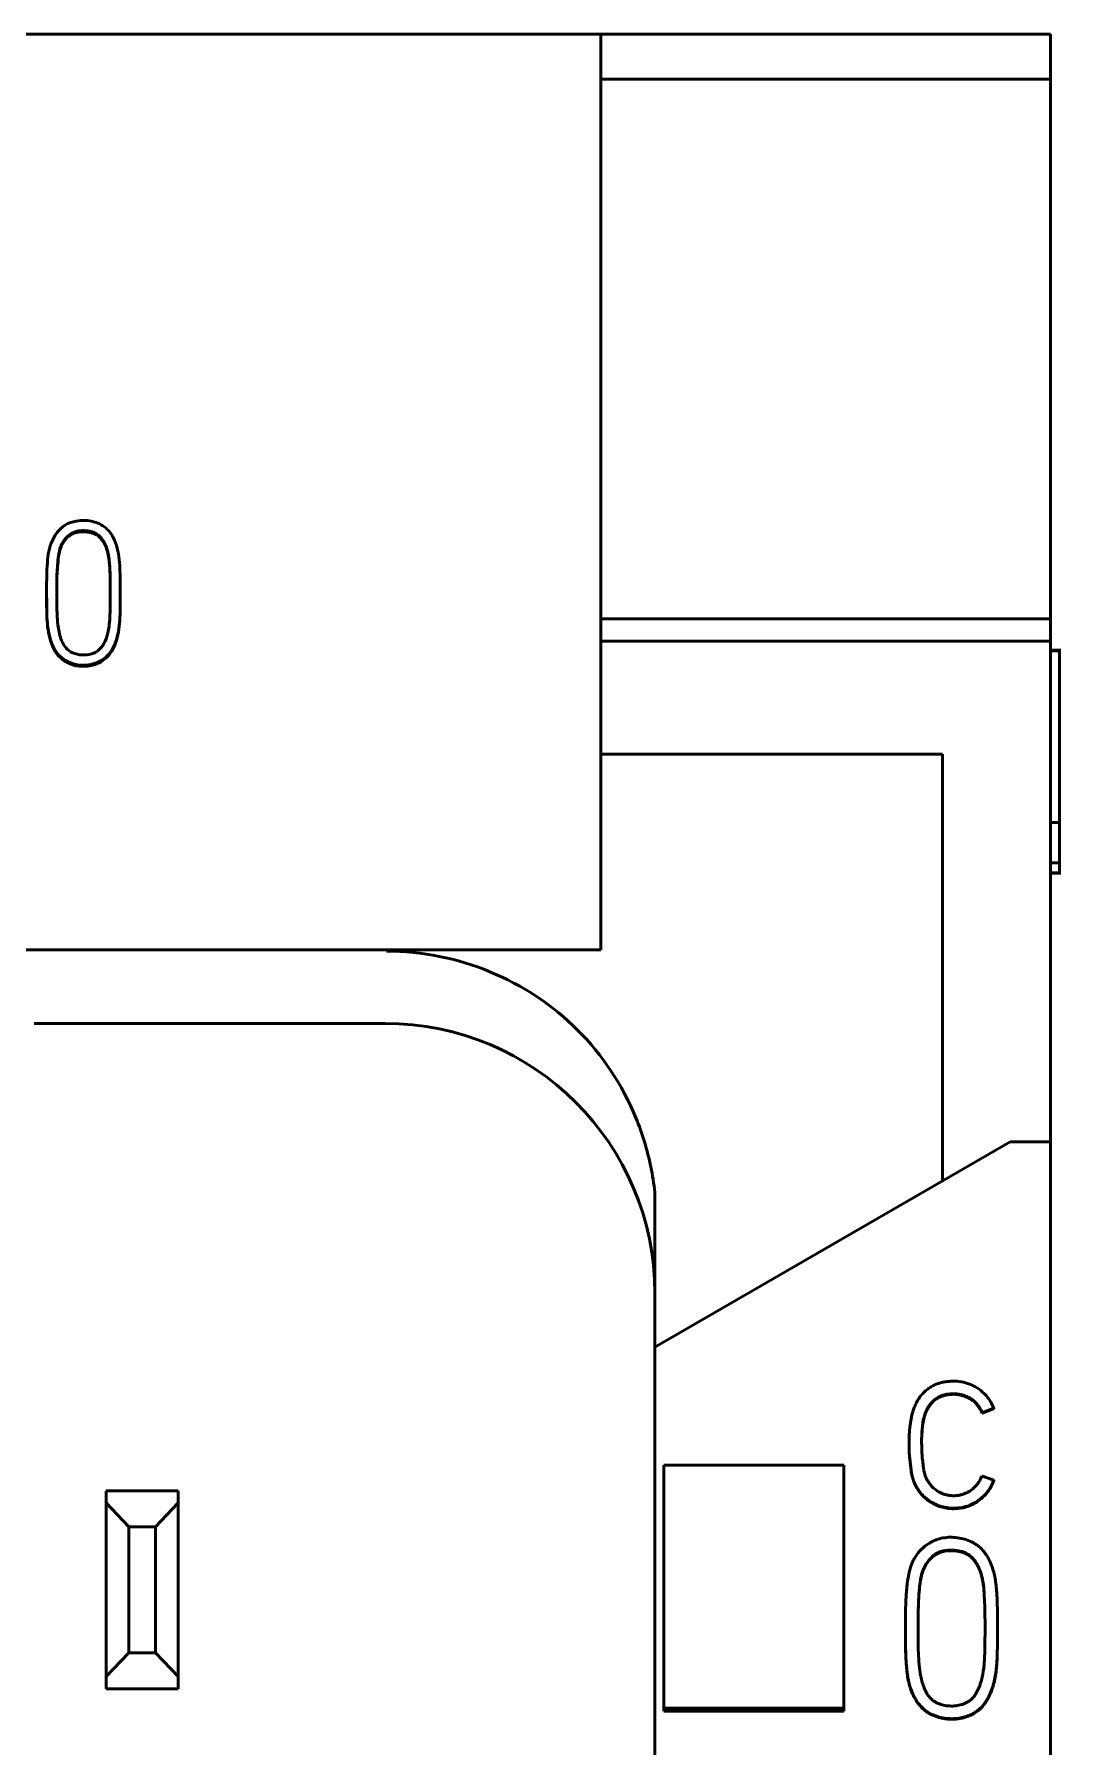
# Model space of a CAD drawing. Header units: millimetres. Extents: x 0 to 594, y 0 to 420.
# Drawn here: x 154.56 to 165.97, y 353.59 to 372.63 of the extents above; entities that cross this region are included whole.
import ezdxf

# ---------------------------------------------------------------- set-up
doc = ezdxf.new("R2010")
doc.units = ezdxf.units.MM
doc.layers.add('1', color=7, linetype='Continuous')

msp = doc.modelspace()

# ---------------------------------------------------------------- linework, layer by layer
at = {"layer": '1', "color": 7, "linetype": 'Continuous', "lineweight": 50}
for p, q in [((160.861, 372.632), (136.061, 372.632)), ((160.861, 372.632), (165.861, 372.632)), ((160.861, 362.449), (160.861, 372.632)), ((165.861, 372.632), (165.861, 372.132)), ((165.861, 372.132), (160.861, 372.132)), ((165.861, 366.132), (165.861, 372.132)), ((154.698, 366.479), (154.698, 366.466)), ((155.518, 366.436), (155.518, 366.448)), ((160.861, 366.132), (165.861, 366.132)), ((165.861, 366.132), (165.861, 365.882)), ((160.861, 365.882), (165.861, 365.882)), ((165.861, 365.882), (165.861, 360.313)), ((165.974, 365.782), (165.861, 365.782)), ((165.974, 365.776), (165.861, 365.776)), ((160.861, 364.627), (164.661, 364.627)), ((164.661, 359.88), (164.661, 364.627)), ((165.961, 363.867), (165.861, 363.867)), ((165.961, 363.867), (165.961, 363.417)), ((165.961, 363.417), (165.861, 363.417)), ((165.861, 363.307), (165.974, 363.307)), ((165.861, 363.304), (165.974, 363.304)), ((160.861, 362.449), (136.061, 362.449)), ((158.461, 361.632), (154.561, 361.632)), ((161.461, 358.032), (165.411, 360.313)), ((165.861, 360.313), (165.411, 360.313)), ((165.861, 360.313), (165.861, 246.895)), ((161.461, 359.753), (161.461, 358.032)), ((161.461, 249.217), (161.461, 358.032)), ((165.099, 357.302), (165.099, 357.296)), ((165.229, 357.352), (165.229, 357.346)), ((164.289, 356.973), (164.289, 356.967)), ((161.561, 354.015), (161.561, 356.718)), ((161.561, 356.718), (163.561, 356.718)), ((163.561, 354.015), (163.561, 356.718)), ((165.229, 356.552), (165.229, 356.546)), ((155.361, 356.432), (156.161, 356.432)), ((155.361, 356.299), (155.361, 356.432)), ((156.161, 356.432), (156.161, 356.299)), ((155.361, 354.366), (155.361, 356.299)), ((155.611, 356.032), (155.361, 356.299)), ((156.161, 356.299), (155.911, 356.032)), ((156.161, 356.299), (156.161, 354.366)), ((155.911, 356.032), (155.611, 356.032)), ((155.611, 356.032), (155.611, 354.632)), ((155.911, 354.632), (155.911, 356.032)), ((164.247, 354.919), (164.247, 354.913)), ((165.27, 354.871), (165.27, 354.877)), ((155.361, 354.366), (155.611, 354.632)), ((155.611, 354.632), (155.911, 354.632)), ((155.911, 354.632), (156.161, 354.366)), ((155.361, 354.232), (155.361, 354.366)), ((156.161, 354.366), (156.161, 354.232)), ((156.161, 354.232), (155.361, 354.232)), ((161.561, 353.981), (161.561, 354.015)), ((161.561, 354.015), (163.561, 354.015)), ((161.561, 353.981), (163.561, 353.981)), ((163.561, 353.981), (163.561, 354.015))]:
    msp.add_line(p, q, dxfattribs=at)
msp.add_arc((158.461, 358.632), 3, 0, 90, dxfattribs=at)
for points, knots in [([(155.028, 367.217), (154.986, 367.21), (154.862, 367.169), (154.728, 366.977), (154.696, 366.679), (154.7, 366.383), (154.699, 366.128), (154.728, 365.918), (154.789, 365.753), (154.97, 365.618), (155.173, 365.6), (155.376, 365.695), (155.487, 365.888), (155.518, 366.122), (155.517, 366.376), (155.518, 366.631), (155.506, 366.843), (155.454, 367.029), (155.362, 367.155), (155.202, 367.227), (155.092, 367.229), (155.028, 367.217)], [0, 0, 0, 0, 0.03125, 0.09375, 0.15625, 0.25, 0.3125, 0.34375, 0.40625, 0.4375, 0.5, 0.546875, 0.59375, 0.65625, 0.71875, 0.78125, 0.84375, 0.875, 0.921875, 0.953125, 1, 1, 1, 1]), ([(155.254, 367.077), (155.224, 367.095), (155.136, 367.118), (154.99, 367.11), (154.848, 366.976), (154.823, 366.777), (154.809, 366.571), (154.812, 366.393), (154.812, 366.218), (154.821, 366.06), (154.855, 365.887), (154.939, 365.762), (155.099, 365.717), (155.29, 365.744), (155.391, 365.965), (155.407, 366.202), (155.407, 366.45), (155.405, 366.678), (155.39, 366.854), (155.346, 366.989), (155.284, 367.058), (155.254, 367.077)], [0, 0, 0, 0, 0.03125, 0.078125, 0.125, 0.1875, 0.25, 0.3125, 0.34375, 0.40625, 0.453125, 0.5, 0.53125, 0.59375, 0.65625, 0.71875, 0.8125, 0.875, 0.921875, 0.96875, 1, 1, 1, 1]), ([(155.254, 367.064), (155.224, 367.082), (155.136, 367.105), (154.99, 367.097), (154.848, 366.963), (154.823, 366.764), (154.812, 366.601), (154.811, 366.504), (154.811, 366.477)], [0, 0, 0, 0, 0.114194, 0.285486, 0.456777, 0.685166, 0.913555, 1, 1, 1, 1]), ([(155.407, 366.39), (155.407, 366.417), (155.406, 366.515), (155.405, 366.665), (155.39, 366.841), (155.346, 366.977), (155.284, 367.046), (155.254, 367.064)], [0, 0, 0, 0, 0.115044, 0.410029, 0.631268, 0.852507, 1, 1, 1, 1]), ([(154.698, 366.466), (154.698, 366.42), (154.699, 366.289), (154.699, 366.115), (154.728, 365.905), (154.789, 365.74), (154.97, 365.606), (155.173, 365.587), (155.376, 365.682), (155.487, 365.876), (155.518, 366.109), (155.517, 366.303), (155.518, 366.412), (155.518, 366.435)], [0, 0, 0, 0, 0.065476, 0.18556, 0.245602, 0.365686, 0.425728, 0.545812, 0.635875, 0.725938, 0.846022, 0.966106, 1, 1, 1, 1]), ([(165.961, 365.782), (165.961, 365.782), (165.961, 365.77), (165.961, 365.721), (165.961, 365.628), (165.961, 365.486), (165.961, 365.277), (165.961, 365.048), (165.961, 364.824), (165.961, 364.629), (165.961, 364.497), (165.961, 364.403), (165.961, 364.314), (165.961, 364.228), (165.961, 364.142), (165.961, 364.062), (165.961, 363.965), (165.961, 363.875), (165.961, 363.814), (165.961, 363.779), (165.961, 363.758), (165.961, 363.747), (165.961, 363.743), (165.961, 363.754), (165.961, 363.795), (165.961, 363.838), (165.961, 363.864)], [0, 0, 0, 0, 0.054923, 0.109157, 0.158857, 0.213508, 0.264907, 0.320314, 0.369873, 0.418461, 0.471704, 0.5026, 0.551052, 0.617218, 0.660884, 0.691286, 0.712023, 0.730248, 0.751802, 0.781189, 0.80362, 0.828627, 0.856379, 0.904145, 0.9524, 1, 1, 1, 1]), ([(165.961, 363.417), (165.961, 363.393), (165.961, 363.352), (165.961, 363.313), (165.961, 363.305), (165.961, 363.304), (165.961, 363.304)], [0, 0, 0, 0, 0.351048, 0.67786, 0.983317, 1, 1, 1, 1]), ([(161.346, 360.313), (161.318, 360.404), (161.153, 360.864), (160.659, 361.615), (159.656, 362.276), (158.872, 362.436), (158.479, 362.436), (158.479, 362.436), (158.479, 362.436)], [0, 0, 0, 0, 0.074899, 0.383266, 0.691633, 1, 1, 1, 1, 1, 1]), ([(165.229, 357.352), (165.217, 357.383), (165.202, 357.411), (165.176, 357.452), (165.167, 357.465), (165.151, 357.485), (165.146, 357.491), (165.135, 357.503), (165.129, 357.509), (165.1, 357.537), (165.075, 357.558), (165.034, 357.584), (165.02, 357.592), (164.991, 357.607), (164.976, 357.614), (164.945, 357.626), (164.93, 357.631), (164.899, 357.639), (164.882, 357.643), (164.834, 357.651), (164.802, 357.653), (164.753, 357.652), (164.736, 357.651), (164.704, 357.647), (164.688, 357.645), (164.656, 357.639), (164.64, 357.635), (164.609, 357.626), (164.594, 357.62), (164.564, 357.607), (164.549, 357.599), (164.521, 357.583), (164.507, 357.574), (164.482, 357.554), (164.469, 357.543), (164.452, 357.527), (164.446, 357.521), (164.435, 357.509), (164.429, 357.502), (164.403, 357.471), (164.386, 357.443), (164.363, 357.4), (164.356, 357.385), (164.344, 357.355), (164.338, 357.34), (164.323, 357.294), (164.316, 357.262), (164.307, 357.214), (164.304, 357.198), (164.3, 357.166), (164.298, 357.15), (164.293, 357.102), (164.29, 357.069), (164.289, 357.021), (164.289, 357.005), (164.288, 356.973), (164.289, 356.957), (164.289, 356.924), (164.289, 356.908), (164.289, 356.876), (164.289, 356.86), (164.291, 356.828), (164.293, 356.812), (164.297, 356.78), (164.299, 356.764), (164.303, 356.731), (164.304, 356.715), (164.308, 356.683), (164.31, 356.667), (164.314, 356.635), (164.317, 356.619), (164.324, 356.588), (164.329, 356.572), (164.339, 356.542), (164.345, 356.527), (164.359, 356.498), (164.366, 356.483), (164.383, 356.456), (164.392, 356.442), (164.411, 356.416), (164.421, 356.404), (164.437, 356.386), (164.443, 356.38), (164.455, 356.369), (164.461, 356.363), (164.479, 356.347), (164.492, 356.337), (164.531, 356.309), (164.559, 356.293), (164.604, 356.274), (164.62, 356.268), (164.651, 356.258), (164.667, 356.254), (164.698, 356.247), (164.714, 356.245), (164.739, 356.242), (164.747, 356.241), (164.763, 356.24), (164.771, 356.24), (164.812, 356.24), (164.844, 356.243), (164.884, 356.25), (164.892, 356.252), (164.908, 356.256), (164.916, 356.258), (164.939, 356.265), (164.955, 356.27), (164.999, 356.289), (165.028, 356.305), (165.068, 356.333), (165.081, 356.343), (165.105, 356.364), (165.129, 356.386), (165.15, 356.411), (165.169, 356.437), (165.179, 356.45), (165.204, 356.492), (165.218, 356.521), (165.229, 356.552)], [0, 0, 0, 0, 0.03125, 0.03125, 0.046875, 0.046875, 0.054687, 0.054687, 0.0625, 0.0625, 0.09375, 0.09375, 0.109375, 0.109375, 0.125, 0.125, 0.140625, 0.140625, 0.15625, 0.15625, 0.1875, 0.1875, 0.203125, 0.203125, 0.21875, 0.21875, 0.234375, 0.234375, 0.25, 0.25, 0.265625, 0.265625, 0.28125, 0.28125, 0.296875, 0.296875, 0.304687, 0.304687, 0.3125, 0.3125, 0.34375, 0.34375, 0.359375, 0.359375, 0.375, 0.375, 0.40625, 0.40625, 0.421875, 0.421875, 0.4375, 0.4375, 0.46875, 0.46875, 0.484375, 0.484375, 0.5, 0.5, 0.515625, 0.515625, 0.53125, 0.53125, 0.546875, 0.546875, 0.5625, 0.5625, 0.578125, 0.578125, 0.59375, 0.59375, 0.609375, 0.609375, 0.625, 0.625, 0.640625, 0.640625, 0.65625, 0.65625, 0.671875, 0.671875, 0.6875, 0.6875, 0.695313, 0.695313, 0.703125, 0.703125, 0.71875, 0.71875, 0.75, 0.75, 0.765625, 0.765625, 0.78125, 0.78125, 0.796875, 0.796875, 0.804688, 0.804688, 0.8125, 0.8125, 0.84375, 0.84375, 0.851563, 0.851563, 0.859375, 0.859375, 0.875, 0.875, 0.90625, 0.90625, 0.921875, 0.921875, 0.9375, 0.953125, 0.953125, 0.96875, 0.96875, 1, 1, 1, 1]), ([(165.096, 356.599), (165.088, 356.576), (165.077, 356.554), (165.058, 356.523), (165.051, 356.513), (165.036, 356.494), (165.027, 356.485), (165.002, 356.46), (164.983, 356.444), (164.952, 356.424), (164.942, 356.418), (164.92, 356.407), (164.909, 356.403), (164.886, 356.394), (164.875, 356.391), (164.851, 356.385), (164.839, 356.382), (164.803, 356.378), (164.779, 356.377), (164.742, 356.38), (164.73, 356.382), (164.706, 356.387), (164.694, 356.39), (164.671, 356.397), (164.66, 356.401), (164.638, 356.411), (164.627, 356.417), (164.595, 356.435), (164.575, 356.449), (164.548, 356.473), (164.54, 356.482), (164.524, 356.5), (164.517, 356.51), (164.503, 356.53), (164.496, 356.54), (164.485, 356.561), (164.479, 356.572), (164.465, 356.606), (164.458, 356.629), (164.451, 356.664), (164.449, 356.676), (164.446, 356.7), (164.445, 356.713), (164.443, 356.737), (164.441, 356.749), (164.438, 356.773), (164.436, 356.785), (164.433, 356.809), (164.432, 356.821), (164.431, 356.845), (164.43, 356.857), (164.429, 356.882), (164.429, 356.894), (164.428, 356.918), (164.428, 356.93), (164.427, 356.967), (164.427, 356.991), (164.428, 357.039), (164.429, 357.064), (164.433, 357.112), (164.435, 357.136), (164.44, 357.185), (164.444, 357.209), (164.455, 357.256), (164.462, 357.279), (164.475, 357.313), (164.48, 357.324), (164.491, 357.346), (164.502, 357.367), (164.516, 357.387), (164.531, 357.406), (164.54, 357.416), (164.566, 357.441), (164.584, 357.457), (164.611, 357.472), (164.616, 357.475), (164.627, 357.481), (164.633, 357.483), (164.65, 357.491), (164.661, 357.495), (164.685, 357.501), (164.697, 357.504), (164.721, 357.508), (164.733, 357.509), (164.77, 357.513), (164.794, 357.513), (164.831, 357.509), (164.843, 357.508), (164.867, 357.502), (164.879, 357.499), (164.902, 357.491), (164.914, 357.487), (164.936, 357.477), (164.947, 357.472), (164.969, 357.46), (164.979, 357.454), (164.999, 357.44), (165.009, 357.432), (165.027, 357.416), (165.036, 357.407), (165.051, 357.388), (165.059, 357.378), (165.079, 357.347), (165.09, 357.325), (165.099, 357.302)], [0, 0, 0, 0, 0.03125, 0.03125, 0.046875, 0.046875, 0.0625, 0.0625, 0.09375, 0.09375, 0.109375, 0.109375, 0.125, 0.125, 0.140625, 0.140625, 0.15625, 0.15625, 0.1875, 0.1875, 0.203125, 0.203125, 0.21875, 0.21875, 0.234375, 0.234375, 0.25, 0.25, 0.28125, 0.28125, 0.296875, 0.296875, 0.3125, 0.3125, 0.328125, 0.328125, 0.34375, 0.34375, 0.375, 0.375, 0.390625, 0.390625, 0.40625, 0.40625, 0.421875, 0.421875, 0.4375, 0.4375, 0.453125, 0.453125, 0.46875, 0.46875, 0.484375, 0.484375, 0.5, 0.5, 0.53125, 0.53125, 0.5625, 0.5625, 0.59375, 0.59375, 0.625, 0.625, 0.65625, 0.65625, 0.671875, 0.671875, 0.6875, 0.703125, 0.703125, 0.71875, 0.71875, 0.75, 0.75, 0.757812, 0.757812, 0.765625, 0.765625, 0.78125, 0.78125, 0.796875, 0.796875, 0.8125, 0.8125, 0.84375, 0.84375, 0.859375, 0.859375, 0.875, 0.875, 0.890625, 0.890625, 0.90625, 0.90625, 0.921875, 0.921875, 0.9375, 0.9375, 0.953125, 0.953125, 0.96875, 0.96875, 1, 1, 1, 1]), ([(165.099, 357.296), (165.09, 357.319), (165.079, 357.341), (165.059, 357.371), (165.052, 357.381), (165.036, 357.4), (165.028, 357.409), (165.001, 357.433), (164.981, 357.447), (164.938, 357.471), (164.916, 357.481), (164.881, 357.492), (164.87, 357.496), (164.846, 357.501), (164.834, 357.503), (164.809, 357.505), (164.797, 357.506), (164.773, 357.506), (164.761, 357.505), (164.736, 357.503), (164.724, 357.502), (164.7, 357.498), (164.688, 357.496), (164.664, 357.489), (164.653, 357.485), (164.63, 357.476), (164.619, 357.471), (164.587, 357.452), (164.568, 357.437), (164.542, 357.412), (164.533, 357.403), (164.518, 357.384), (164.511, 357.374), (164.498, 357.353), (164.492, 357.343), (164.481, 357.321), (164.476, 357.31), (164.463, 357.276), (164.456, 357.253), (164.445, 357.206), (164.441, 357.182), (164.435, 357.134), (164.433, 357.11), (164.43, 357.061), (164.428, 357.037), (164.427, 356.997), (164.427, 356.982), (164.427, 356.966)], [0, 0, 0, 0, 0.063877, 0.063877, 0.095816, 0.095816, 0.127755, 0.127755, 0.191632, 0.191632, 0.255509, 0.255509, 0.287448, 0.287448, 0.319387, 0.319387, 0.351325, 0.351325, 0.383264, 0.383264, 0.415203, 0.415203, 0.447141, 0.447141, 0.47908, 0.47908, 0.511019, 0.511019, 0.574896, 0.574896, 0.606835, 0.606835, 0.638774, 0.638774, 0.670712, 0.670712, 0.702651, 0.702651, 0.766528, 0.766528, 0.830406, 0.830406, 0.894283, 0.894283, 0.95816, 0.95816, 1, 1, 1, 1]), ([(165.229, 356.546), (165.218, 356.515), (165.204, 356.486), (165.179, 356.445), (165.17, 356.431), (165.155, 356.412), (165.15, 356.406), (165.14, 356.393), (165.134, 356.387), (165.107, 356.358), (165.082, 356.337), (165.042, 356.309), (165.029, 356.3), (165, 356.284), (164.986, 356.277), (164.956, 356.265), (164.941, 356.259), (164.91, 356.25), (164.894, 356.246), (164.846, 356.237), (164.814, 356.234), (164.765, 356.234), (164.749, 356.235), (164.716, 356.238), (164.7, 356.241), (164.653, 356.251), (164.622, 356.26), (164.577, 356.279), (164.562, 356.286), (164.534, 356.302), (164.52, 356.31), (164.494, 356.329), (164.475, 356.344), (164.457, 356.36), (164.445, 356.371), (164.44, 356.377), (164.423, 356.395), (164.413, 356.408), (164.394, 356.434), (164.385, 356.447), (164.368, 356.475), (164.36, 356.489), (164.346, 356.518), (164.34, 356.533), (164.33, 356.564), (164.325, 356.579), (164.318, 356.61), (164.315, 356.626), (164.31, 356.658), (164.308, 356.674), (164.305, 356.706), (164.303, 356.722), (164.299, 356.755), (164.297, 356.771), (164.293, 356.803), (164.292, 356.819), (164.289, 356.851), (164.289, 356.867), (164.288, 356.899), (164.289, 356.915), (164.289, 356.944), (164.289, 356.955), (164.289, 356.967)], [0, 0, 0, 0, 0.061089, 0.061089, 0.091634, 0.091634, 0.106906, 0.106906, 0.122178, 0.122178, 0.183268, 0.183268, 0.213812, 0.213812, 0.244357, 0.244357, 0.274901, 0.274901, 0.305446, 0.305446, 0.366535, 0.366535, 0.39708, 0.39708, 0.427625, 0.427625, 0.488714, 0.488714, 0.519258, 0.519258, 0.549803, 0.549803, 0.580348, 0.59562, 0.59562, 0.610892, 0.610892, 0.641437, 0.641437, 0.671981, 0.671981, 0.702526, 0.702526, 0.733071, 0.733071, 0.763615, 0.763615, 0.79416, 0.79416, 0.824704, 0.824704, 0.855249, 0.855249, 0.885794, 0.885794, 0.916338, 0.916338, 0.946883, 0.946883, 0.977428, 0.977428, 1, 1, 1, 1]), ([(164.588, 355.887), (164.613, 355.897), (164.639, 355.904), (164.692, 355.913), (164.719, 355.916), (164.773, 355.917), (164.8, 355.915), (164.853, 355.907), (164.88, 355.902), (164.932, 355.887), (164.957, 355.877), (164.993, 355.86), (165.005, 355.853), (165.028, 355.84), (165.04, 355.832), (165.072, 355.807), (165.092, 355.789), (165.118, 355.759), (165.126, 355.748), (165.142, 355.726), (165.149, 355.715), (165.17, 355.681), (165.182, 355.657), (165.204, 355.608), (165.213, 355.583), (165.224, 355.544), (165.228, 355.531), (165.235, 355.505), (165.243, 355.466), (165.258, 355.375), (165.263, 355.296), (165.268, 355.191), (165.269, 355.138), (165.27, 355.032), (165.27, 354.979), (165.27, 354.874), (165.271, 354.768), (165.269, 354.662), (165.266, 354.557), (165.263, 354.504), (165.252, 354.399), (165.243, 354.347), (165.226, 354.282), (165.222, 354.269), (165.214, 354.243), (165.21, 354.231), (165.196, 354.193), (165.185, 354.168), (165.167, 354.132), (165.16, 354.12), (165.146, 354.097), (165.139, 354.086), (165.115, 354.053), (165.098, 354.033), (165.069, 354.005), (165.059, 353.997), (165.037, 353.98), (165.026, 353.972), (164.991, 353.951), (164.967, 353.94), (164.929, 353.925), (164.916, 353.921), (164.89, 353.914), (164.876, 353.911), (164.837, 353.903), (164.81, 353.9), (164.756, 353.898), (164.728, 353.899), (164.675, 353.905), (164.648, 353.91), (164.609, 353.921), (164.596, 353.925), (164.571, 353.934), (164.558, 353.939), (164.521, 353.956), (164.498, 353.97), (164.465, 353.994), (164.454, 354.002), (164.434, 354.021), (164.425, 354.03), (164.397, 354.06), (164.381, 354.082), (164.359, 354.116), (164.352, 354.128), (164.34, 354.152), (164.334, 354.164), (164.317, 354.2), (164.308, 354.225), (164.296, 354.264), (164.292, 354.277), (164.285, 354.303), (164.282, 354.316), (164.274, 354.356), (164.27, 354.382), (164.252, 354.515), (164.249, 354.621), (164.247, 354.781), (164.247, 354.834), (164.246, 354.941), (164.247, 354.995), (164.248, 355.101), (164.249, 355.155), (164.254, 355.261), (164.258, 355.314), (164.269, 355.42), (164.276, 355.472), (164.294, 355.551), (164.301, 355.576), (164.315, 355.615), (164.32, 355.628), (164.331, 355.653), (164.337, 355.665), (164.357, 355.701), (164.372, 355.723), (164.399, 355.755), (164.408, 355.765), (164.427, 355.785), (164.437, 355.794), (164.467, 355.821), (164.49, 355.837), (164.525, 355.858), (164.537, 355.865), (164.556, 355.874), (164.565, 355.878), (164.575, 355.882), (164.581, 355.885), (164.584, 355.886), (164.588, 355.887)], [0, 0, 0, 0, 0.015625, 0.015625, 0.03125, 0.03125, 0.046875, 0.046875, 0.0625, 0.0625, 0.078125, 0.078125, 0.085938, 0.085938, 0.09375, 0.09375, 0.109375, 0.109375, 0.117188, 0.117188, 0.125, 0.125, 0.140625, 0.140625, 0.15625, 0.15625, 0.164063, 0.164063, 0.171875, 0.1875, 0.21875, 0.21875, 0.25, 0.25, 0.28125, 0.28125, 0.3125, 0.34375, 0.34375, 0.375, 0.375, 0.40625, 0.40625, 0.414063, 0.414063, 0.421875, 0.421875, 0.4375, 0.4375, 0.445313, 0.445313, 0.453125, 0.453125, 0.46875, 0.46875, 0.476563, 0.476563, 0.484375, 0.484375, 0.5, 0.5, 0.507813, 0.507813, 0.515625, 0.515625, 0.53125, 0.53125, 0.546875, 0.546875, 0.5625, 0.5625, 0.570313, 0.570313, 0.578125, 0.578125, 0.59375, 0.59375, 0.601563, 0.601563, 0.609375, 0.609375, 0.625, 0.625, 0.632813, 0.632813, 0.640625, 0.640625, 0.65625, 0.65625, 0.664063, 0.664063, 0.671875, 0.671875, 0.6875, 0.6875, 0.75, 0.75, 0.78125, 0.78125, 0.8125, 0.8125, 0.84375, 0.84375, 0.875, 0.875, 0.90625, 0.90625, 0.921875, 0.921875, 0.929688, 0.929688, 0.9375, 0.9375, 0.953125, 0.953125, 0.960938, 0.960938, 0.96875, 0.96875, 0.984375, 0.984375, 0.992188, 0.992188, 0.996094, 0.998047, 0.998047, 1, 1, 1, 1]), ([(164.931, 355.735), (164.951, 355.724), (164.968, 355.71), (165, 355.679), (165.015, 355.662), (165.04, 355.625), (165.051, 355.605), (165.07, 355.565), (165.078, 355.544), (165.099, 355.481), (165.108, 355.437), (165.117, 355.371), (165.119, 355.349), (165.122, 355.305), (165.123, 355.282), (165.128, 355.171), (165.131, 355.082), (165.133, 354.904), (165.132, 354.815), (165.13, 354.681), (165.129, 354.615), (165.125, 354.548), (165.122, 354.504), (165.12, 354.481), (165.111, 354.415), (165.103, 354.372), (165.087, 354.307), (165.08, 354.286), (165.065, 354.244), (165.056, 354.223), (165.041, 354.193), (165.036, 354.184), (165.023, 354.165), (165.017, 354.155), (164.996, 354.129), (164.98, 354.113), (164.953, 354.093), (164.943, 354.087), (164.924, 354.076), (164.914, 354.071), (164.893, 354.063), (164.883, 354.059), (164.861, 354.052), (164.85, 354.05), (164.817, 354.043), (164.795, 354.04), (164.761, 354.039), (164.75, 354.039), (164.728, 354.041), (164.716, 354.042), (164.683, 354.046), (164.661, 354.051), (164.629, 354.061), (164.619, 354.065), (164.598, 354.074), (164.578, 354.084), (164.559, 354.097), (164.542, 354.111), (164.533, 354.118), (164.518, 354.134), (164.511, 354.143), (164.497, 354.161), (164.491, 354.17), (164.474, 354.199), (164.464, 354.219), (164.448, 354.26), (164.441, 354.281), (164.428, 354.324), (164.423, 354.346), (164.414, 354.389), (164.403, 354.454), (164.397, 354.52), (164.389, 354.651), (164.388, 354.739), (164.388, 354.871), (164.388, 354.914), (164.389, 355.002), (164.389, 355.046), (164.39, 355.134), (164.391, 355.178), (164.395, 355.266), (164.398, 355.31), (164.407, 355.397), (164.412, 355.441), (164.425, 355.494), (164.428, 355.505), (164.434, 355.526), (164.438, 355.536), (164.449, 355.567), (164.459, 355.587), (164.48, 355.625), (164.493, 355.644), (164.52, 355.678), (164.536, 355.694), (164.561, 355.715), (164.57, 355.722), (164.589, 355.734), (164.598, 355.739), (164.618, 355.749), (164.628, 355.753), (164.649, 355.76), (164.66, 355.763), (164.693, 355.77), (164.715, 355.772), (164.748, 355.773), (164.759, 355.773), (164.781, 355.772), (164.792, 355.771), (164.825, 355.768), (164.847, 355.764), (164.879, 355.756), (164.89, 355.753), (164.905, 355.747), (164.913, 355.744), (164.921, 355.74), (164.926, 355.738), (164.928, 355.736), (164.931, 355.735)], [0, 0, 0, 0, 0.015625, 0.015625, 0.03125, 0.03125, 0.046875, 0.046875, 0.0625, 0.0625, 0.09375, 0.09375, 0.109375, 0.109375, 0.125, 0.125, 0.1875, 0.1875, 0.25, 0.25, 0.28125, 0.296875, 0.296875, 0.3125, 0.3125, 0.34375, 0.34375, 0.359375, 0.359375, 0.375, 0.375, 0.382813, 0.382813, 0.390625, 0.390625, 0.40625, 0.40625, 0.414063, 0.414063, 0.421875, 0.421875, 0.429688, 0.429688, 0.4375, 0.4375, 0.453125, 0.453125, 0.460938, 0.460938, 0.46875, 0.46875, 0.484375, 0.484375, 0.492188, 0.492188, 0.5, 0.507813, 0.507813, 0.515625, 0.515625, 0.523438, 0.523438, 0.53125, 0.53125, 0.546875, 0.546875, 0.5625, 0.5625, 0.578125, 0.578125, 0.59375, 0.625, 0.625, 0.6875, 0.6875, 0.71875, 0.71875, 0.75, 0.75, 0.78125, 0.78125, 0.8125, 0.8125, 0.84375, 0.84375, 0.851562, 0.851562, 0.859375, 0.859375, 0.875, 0.875, 0.890625, 0.890625, 0.90625, 0.90625, 0.914062, 0.914062, 0.921875, 0.921875, 0.929687, 0.929687, 0.9375, 0.9375, 0.953125, 0.953125, 0.960937, 0.960937, 0.96875, 0.96875, 0.984375, 0.984375, 0.992187, 0.992187, 0.996094, 0.998047, 0.998047, 1, 1, 1, 1]), ([(164.931, 355.729), (164.911, 355.74), (164.89, 355.747), (164.858, 355.755), (164.847, 355.758), (164.825, 355.761), (164.813, 355.763), (164.78, 355.766), (164.758, 355.767), (164.713, 355.766), (164.691, 355.764), (164.658, 355.756), (164.647, 355.753), (164.626, 355.746), (164.616, 355.742), (164.596, 355.732), (164.586, 355.726), (164.567, 355.713), (164.558, 355.707), (164.541, 355.692), (164.533, 355.684), (164.518, 355.668), (164.51, 355.66), (164.489, 355.633), (164.477, 355.614), (164.461, 355.585), (164.456, 355.575), (164.447, 355.555), (164.443, 355.544), (164.432, 355.513), (164.426, 355.491), (164.411, 355.426), (164.406, 355.383), (164.398, 355.294), (164.395, 355.25), (164.391, 355.161), (164.39, 355.117), (164.389, 355.029), (164.389, 354.984), (164.388, 354.901), (164.388, 354.862), (164.388, 354.824)], [0, 0, 0, 0, 0.050638, 0.050638, 0.075957, 0.075957, 0.101276, 0.101276, 0.151914, 0.151914, 0.202552, 0.202552, 0.227871, 0.227871, 0.25319, 0.25319, 0.278509, 0.278509, 0.303828, 0.303828, 0.329147, 0.329147, 0.354466, 0.354466, 0.405104, 0.405104, 0.430423, 0.430423, 0.455742, 0.455742, 0.50638, 0.50638, 0.607656, 0.607656, 0.708933, 0.708933, 0.810209, 0.810209, 0.911485, 0.911485, 1, 1, 1, 1]), ([(165.132, 354.919), (165.132, 354.944), (165.132, 354.969), (165.131, 355.083), (165.128, 355.171), (165.122, 355.303), (165.119, 355.347), (165.107, 355.435), (165.098, 355.478), (165.077, 355.54), (165.069, 355.56), (165.055, 355.59), (165.05, 355.6), (165.039, 355.619), (165.027, 355.638), (165.014, 355.656), (165, 355.673), (164.992, 355.681), (164.976, 355.697), (164.968, 355.704), (164.954, 355.714), (164.95, 355.717), (164.94, 355.723), (164.936, 355.726), (164.931, 355.729)], [0, 0, 0, 0, 0.086827, 0.086827, 0.391218, 0.391218, 0.543414, 0.543414, 0.695609, 0.695609, 0.771707, 0.771707, 0.809756, 0.809756, 0.847805, 0.885853, 0.885853, 0.923902, 0.923902, 0.961951, 0.961951, 0.980976, 0.980976, 1, 1, 1, 1]), ([(164.247, 354.913), (164.247, 354.85), (164.247, 354.787), (164.249, 354.671), (164.25, 354.618), (164.255, 354.511), (164.259, 354.458), (164.273, 354.351), (164.283, 354.299), (164.303, 354.235), (164.307, 354.222), (164.317, 354.197), (164.322, 354.184), (164.338, 354.148), (164.35, 354.124), (164.372, 354.09), (164.379, 354.079), (164.395, 354.058), (164.404, 354.047), (164.431, 354.017), (164.45, 353.999), (164.482, 353.975), (164.494, 353.967), (164.517, 353.953), (164.529, 353.947), (164.565, 353.929), (164.59, 353.92), (164.63, 353.909), (164.643, 353.906), (164.669, 353.9), (164.683, 353.898), (164.723, 353.893), (164.75, 353.892), (164.79, 353.893), (164.804, 353.894), (164.831, 353.897), (164.844, 353.899), (164.883, 353.906), (164.909, 353.912), (164.947, 353.926), (164.96, 353.931), (164.985, 353.942), (164.997, 353.949), (165.031, 353.969), (165.053, 353.985), (165.083, 354.012), (165.093, 354.022), (165.11, 354.042), (165.127, 354.063), (165.142, 354.086), (165.157, 354.108), (165.163, 354.12), (165.182, 354.156), (165.193, 354.18), (165.212, 354.23), (165.221, 354.255), (165.235, 354.307), (165.241, 354.333), (165.25, 354.386), (165.254, 354.413), (165.263, 354.492), (165.265, 354.545), (165.269, 354.652), (165.27, 354.705), (165.27, 354.796), (165.27, 354.833), (165.27, 354.871)], [0, 0, 0, 0, 0.073866, 0.073866, 0.136839, 0.136839, 0.199811, 0.199811, 0.262783, 0.262783, 0.278526, 0.278526, 0.29427, 0.29427, 0.325756, 0.325756, 0.341499, 0.341499, 0.357242, 0.357242, 0.388728, 0.388728, 0.404471, 0.404471, 0.420214, 0.420214, 0.4517, 0.4517, 0.467443, 0.467443, 0.483186, 0.483186, 0.514673, 0.514673, 0.530416, 0.530416, 0.546159, 0.546159, 0.577645, 0.577645, 0.593388, 0.593388, 0.609131, 0.609131, 0.640617, 0.640617, 0.65636, 0.65636, 0.672103, 0.687846, 0.687846, 0.703589, 0.703589, 0.735076, 0.735076, 0.766562, 0.766562, 0.798048, 0.798048, 0.829534, 0.829534, 0.892506, 0.892506, 0.955479, 0.955479, 1, 1, 1, 1])]:
    msp.add_open_spline(points, degree=3, knots=knots, dxfattribs=at)
msp.add_open_spline([(161.346, 360.313), (161.374, 360.221), (161.421, 360.037), (161.451, 359.848), (161.461, 359.753)], degree=3, dxfattribs=at)
for points, weights in [([(165.099, 357.302), (165.164, 357.327), (165.229, 357.352)], [0.49999959943, 0.50000040057, 0.49999959943]), ([(165.229, 357.346), (165.164, 357.321), (165.099, 357.296)], [0.499999874765, 0.500000125235, 0.499999874765]), ([(165.229, 356.552), (165.162, 356.575), (165.096, 356.599)], [0.500000131232, 0.499999868768, 0.500000131232])]:
    msp.add_rational_spline(points, weights, degree=2, dxfattribs=at)

doc.saveas('drawing.dxf')
